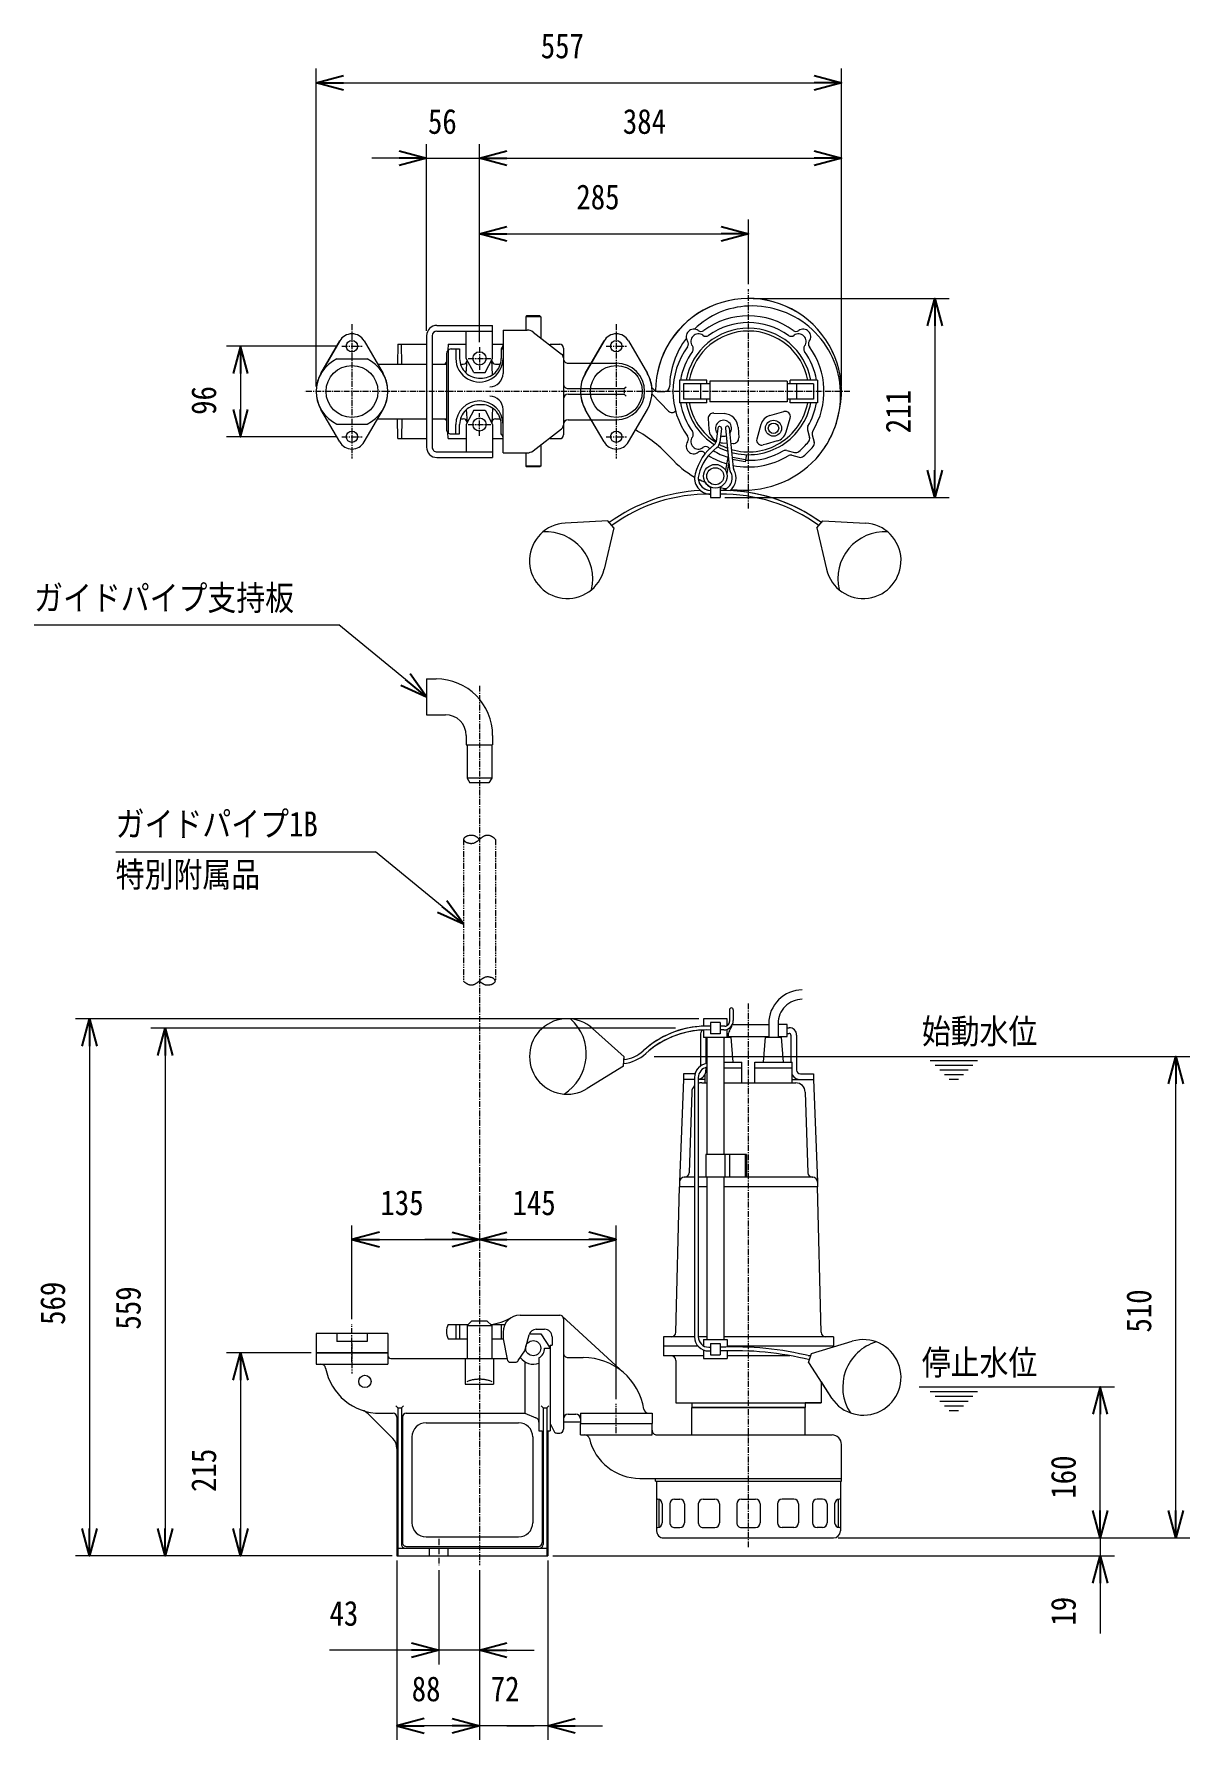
# Model space of a CAD drawing. Units: millimetres at full size, sheet at 1:5. Extents: x -1099 to 1101, y -905 to 902.
# Drawn here: x -123 to 1101, y -905 to 902 of the extents above; entities that cross this region are included whole.
import ezdxf
from ezdxf.enums import TextEntityAlignment as Align

# ---------------------------------------------------------------- set-up
doc = ezdxf.new("R2010")
doc.units = ezdxf.units.MM
doc.header["$LTSCALE"] = 5
doc.linetypes.add('USER1', pattern=[2, 1.25, -0.25, 0.25, -0.25])
doc.linetypes.add('USER2', pattern=[2.5, 1.25, -0.25, 0.25, -0.25, 0.25, -0.25])
doc.layers.add('0-0_0', color=7, linetype='Continuous')
for name, color, linetype, lineweight in [('0-1_SIZE', 3, 'Continuous', 18), ('0-2_NOTE', 3, 'Continuous', 18), ('0-3_OUTLINE', 7, 'Continuous', 18), ('0-4_DETAIL', 7, 'Continuous', 18), ('0-5_ACCES', 1, 'Continuous', 18)]:
    doc.layers.add(name, color=color, linetype=linetype, lineweight=lineweight)
doc.styles.add('ＭＳ ゴシック', font='')
doc.styles.get('ＭＳ ゴシック').set_extended_font_data('MS Gothic')

# ---------------------------------------------------------------- blocks, each defined once
blk = doc.blocks.new('_OPEN30')
at = {"layer": '0-0_0'}
blk.add_line((0, 0), (-1, 0), dxfattribs=at)
blk.add_lwpolyline([(-1, 0.2679), (0, 0), (-1, -0.2679)], dxfattribs=at)

msp = doc.modelspace()

# ---------------------------------------------------------------- linework, layer by layer
at = {"layer": '0-1_SIZE'}
for p, q in [((175.407, 528.833), (175.407, 865.752)), ((204.407, 850.752), (702.906, 850.752)), ((731.906, 528.833), (731.906, 865.752)), ((292.406, 587.833), (292.406, 785.752)), ((348.406, 575.833), (348.406, 785.752)), ((263.406, 770.752), (234.406, 770.752)), ((292.406, 770.752), (348.406, 770.752)), ((377.406, 770.752), (702.906, 770.752)), ((633.406, 637.333), (633.406, 705.752)), ((377.406, 690.752), (604.406, 690.752)), ((638.406, 622.253), (845.975, 622.253)), ((830.975, 593.253), (830.975, 440.447)), ((197.416, 571.752), (80.407, 571.752)), ((95.407, 571.752), (95.407, 475.753)), ((197.416, 475.753), (80.407, 475.753)), ((608.256, 411.447), (845.975, 411.447)), ((580.676, -140.752), (-79.594, -140.752)), ((556.231, -150.752), (0.406, -150.752)), ((-64.594, -169.752), (-64.594, -680.752)), ((15.406, -179.752), (15.406, -680.752)), ((533.375, -180.752), (1100.978, -180.752)), ((1085.978, -661.752), (1085.978, -209.752)), ((213.407, -459.172), (213.407, -359.752)), ((493.406, -543.672), (493.406, -359.752)), ((213.407, -374.752), (348.406, -374.752)), ((319.406, -374.752), (290.406, -374.752)), ((348.406, -374.752), (493.406, -374.752)), ((377.406, -374.752), (406.406, -374.752)), ((170.326, -494.752), (80.406, -494.752)), ((95.406, -523.752), (95.406, -680.752)), ((814.179, -530.752), (1020.978, -530.752)), ((1005.978, -690.752), (1005.978, -530.752)), ((728.406, -690.752), (1100.978, -690.752)), ((1005.978, -690.752), (1005.978, -709.752)), ((255.827, -709.752), (-79.594, -709.752)), ((260.907, -714.832), (260.907, -904.752)), ((420.906, -714.832), (420.906, -904.752)), ((425.986, -709.752), (1020.978, -709.752)), ((305.407, -724.832), (305.407, -824.752)), ((348.406, -724.832), (348.406, -904.752)), ((1005.978, -738.752), (1005.978, -792.173)), ((247.407, -809.752), (189.583, -809.752)), ((276.407, -809.752), (247.407, -809.752)), ((348.406, -809.752), (305.407, -809.752)), ((377.406, -809.752), (406.406, -809.752)), ((348.406, -889.752), (260.907, -889.752)), ((319.406, -889.752), (290.406, -889.752)), ((420.906, -889.752), (348.406, -889.752)), ((377.406, -889.752), (406.406, -889.752)), ((449.906, -889.752), (478.906, -889.752))]:
    msp.add_line(p, q, dxfattribs=at)
at = {"layer": '0-2_NOTE'}
for p, q in [((-123.31, 276.5), (199.379, 276.5)), ((269.977, 218.632), (199.379, 276.5)), ((-36.892, 35.948), (238.379, 35.948)), ((308.978, -21.921), (238.379, 35.948)), ((826.038, -184.943), (876.038, -184.943)), ((831.038, -189.943), (871.038, -189.943)), ((836.038, -194.943), (866.038, -194.943)), ((841.038, -199.943), (861.038, -199.943)), ((846.038, -204.943), (856.038, -204.943)), ((826.038, -535.752), (876.038, -535.752)), ((831.038, -540.752), (871.038, -540.752)), ((836.038, -545.752), (866.038, -545.752)), ((841.038, -550.752), (861.038, -550.752)), ((846.038, -555.752), (856.038, -555.752))]:
    msp.add_line(p, q, dxfattribs=at)
at = {"layer": '0-3_OUTLINE', "color": 4, "linetype": 'USER1'}
for p, q in [((633.406, 399.577), (633.406, 632.253)), ((493.406, 594.862), (493.406, 453.197)), ((740.915, 523.753), (163.407, 523.753)), ((633.406, -700.752), (633.406, -124.752))]:
    msp.add_line(p, q, dxfattribs=at)
at = {"layer": '0-3_OUTLINE'}
for p, q in [((200.417, 577.254), (180.498, 542.753)), ((226.396, 577.254), (246.315, 542.753)), ((480.416, 577.254), (460.497, 542.753)), ((506.395, 577.254), (526.314, 542.753)), ((533.937, 525.254), (531.157, 528.091)), ((200.417, 470.254), (180.498, 504.754)), ((226.396, 470.254), (246.315, 504.754)), ((480.416, 470.253), (460.497, 504.753)), ((506.395, 470.253), (513.723, 482.946)), ((506.397, 470.253), (513.725, 482.945)), ((593.256, 422.49), (593.256, 418.947)), ((603.256, 422.218), (603.256, 418.947)), ((593.256, 414.947), (593.256, 411.447)), ((593.256, 414.947), (593.256, 411.447)), ((593.256, 411.447), (603.256, 411.447)), ((603.256, 414.947), (603.256, 411.447)), ((603.256, 414.819), (603.256, 411.447)), ((484.255, 386.844), (439.322, 384.387)), ((485.916, 384.865), (484.255, 386.844)), ((490.683, 379.184), (488.494, 381.792)), ((705.83, 379.184), (708.018, 381.792)), ((710.596, 384.865), (712.257, 386.844)), ((712.257, 386.844), (757.19, 384.387)), ((490.683, 379.184), (480.46, 335.36)), ((705.83, 379.184), (716.052, 335.36)), ((585.756, -140.752), (585.756, -148.752)), ((610.756, -140.752), (585.756, -140.752)), ((598.656, -140.752), (588.406, -140.752)), ((610.756, -146.781), (610.756, -140.752)), ((501.714, -181.001), (468.204, -150.966)), ((582.406, -158.252), (582.406, -190.958)), ((589.256, -160.752), (588.406, -160.752)), ((588.406, -160.752), (588.406, -188.342)), ((589.256, -160.752), (589.256, -188.203)), ((607.256, -160.752), (607.256, -170.452)), ((607.256, -160.752), (608.355, -160.752)), ((612.345, -159.776), (654.906, -159.752)), ((612.346, -160.451), (612.345, -159.776)), ((612.346, -160.451), (615.156, -160.451)), ((617.156, -186.752), (615.156, -160.452)), ((616.335, -146.778), (654.906, -146.752)), ((649.406, -186.753), (651.406, -160.452)), ((651.406, -160.452), (654.906, -160.452)), ((654.906, -145.816), (654.906, -146.752)), ((654.906, -159.752), (654.906, -160.451)), ((664.856, -145.798), (664.86, -146.754)), ((674.406, -146.752), (664.856, -146.754)), ((664.904, -159.764), (664.906, -160.452)), ((664.906, -160.452), (668.406, -160.452)), ((670.406, -186.752), (668.406, -160.452)), ((674.406, -150.252), (674.406, -146.752)), ((674.406, -150.252), (676.406, -150.252)), ((674.406, -156.252), (676.406, -156.252)), ((674.406, -159.752), (674.406, -156.752)), ((678.406, -158.252), (678.406, -186.752)), ((684.406, -158.253), (684.406, -195.252)), ((500.842, -190.963), (462.626, -214.722)), ((500.842, -190.963), (501.086, -188.174)), ((501.441, -184.112), (501.713, -181.001)), ((588.406, -192.428), (588.406, -195.236)), ((588.406, -192.445), (588.406, -195.252)), ((589.256, -192.236), (589.256, -208.752)), ((617.156, -186.752), (626.53, -186.752)), ((626.53, -208.752), (626.53, -186.752)), ((670.406, -186.752), (678.406, -186.752)), ((564.406, -205.252), (560.406, -313.737)), ((564.406, -199.252), (564.406, -205.252)), ((576.75, -199.252), (564.406, -199.252)), ((587.031, -200.295), (587.031, -208.752)), ((587.031, -200.312), (587.031, -208.752)), ((587.031, -208.752), (589.256, -208.752)), ((626.78, -208.752), (640.031, -208.752)), ((679.78, -205.252), (679.78, -200.312)), ((679.78, -205.252), (679.78, -200.312)), ((679.78, -205.252), (688.406, -205.252)), ((679.78, -205.252), (688.406, -205.252)), ((688.406, -199.252), (702.406, -199.252)), ((702.406, -199.252), (702.406, -205.252)), ((702.406, -205.252), (706.396, -313.431)), ((556.529, -472.848), (560.406, -318.752)), ((560.406, -313.752), (560.406, -318.752)), ((706.406, -313.752), (706.406, -318.752)), ((710.282, -472.848), (706.406, -318.752)), ((551.53, -477.752), (543.406, -477.752)), ((543.406, -477.752), (543.406, -497.752)), ((723.406, -477.752), (715.281, -477.752)), ((723.406, -477.752), (723.406, -488.536)), ((723.406, -488.536), (743.398, -482.474)), ((551.406, -497.752), (543.406, -497.752)), ((556.406, -502.752), (556.406, -547.752)), ((710.406, -525.601), (721.509, -542.614)), ((710.406, -525.601), (710.406, -547.752)), ((556.406, -547.752), (573.406, -547.752)), ((573.406, -547.752), (573.406, -552.752)), ((573.406, -581.752), (573.406, -552.752)), ((693.405, -581.752), (693.405, -552.752)), ((693.406, -547.752), (693.406, -552.752)), ((710.406, -547.752), (693.406, -547.752)), ((531.406, -576.752), (531.406, -569.752)), ((455.406, -581.752), (460.062, -581.752)), ((536.406, -581.752), (573.406, -581.752)), ((693.405, -581.752), (721.906, -581.752)), ((731.906, -630.752), (731.906, -591.752)), ((518.406, -627.752), (534.906, -627.752)), ((534.906, -630.752), (534.906, -627.752)), ((534.906, -630.752), (536.106, -630.752)), ((536.106, -630.752), (536.106, -683.452)), ((730.706, -630.752), (730.706, -683.452)), ((730.706, -630.752), (731.906, -630.752)), ((543.406, -690.752), (723.406, -690.752))]:
    msp.add_line(p, q, dxfattribs=at)
for points in [[(612.131, -146.78), (610.756, -146.781), (610.756, -140.752)], [(664.903, -159.764), (674.406, -159.752), (674.406, -156.252)], [(674.406, -159.752), (674.406, -156.252), (676.406, -156.252)], [(640.031, -208.752), (640.031, -186.752), (649.406, -186.752)], [(455.406, -581.752), (455.406, -569.752), (531.406, -569.752)]]:
    msp.add_lwpolyline(points, dxfattribs=at)
for centre in [(213.407, 523.753), (493.406, 523.753)]:
    msp.add_circle(centre, 27.5, dxfattribs=at)
for centre, radius, start, end in [((633.406, 523.753), 98.5, 345.42537, 179.57589), ((213.407, 569.753), 15, 30, 149.99997), ((493.406, 569.753), 15, 30, 149.99997), ((213.407, 523.753), 38, 149.68566, 210.38523), ((213.407, 523.753), 38, 329.61477, 30.31434), ((493.406, 523.753), 38, 149.68566, 210.38523), ((493.406, 523.753), 38, 6.55512, 30.31434), ((537.508, 528.753), 5, 224.41758, 238.66914), ((630.065, 520.106), 100.91, 317.95351, 347.90786), ((213.407, 477.754), 15, 210.00003, 330.00001), ((493.406, 477.754), 15, 210.00003, 330), ((443.754, 355.945), 145, 42.21948, 61.14801), ((628.463, 523.543), 104.413, 222.21951, 240.02435), ((628.463, 523.543), 104.413, 262.76419, 317.10005), ((591.064, 239.777), 179.183, 92.72968, 125.93181), ((593.256, 431.947), 17, 176.123, 230.88461), ((593.256, 431.947), 13, 184.60751, 270), ((628.463, 523.543), 104.413, 242.52943, 246.93851), ((598.256, 433.947), 12.5, 211.18702, 246.42182), ((628.463, 523.543), 104.413, 256.02981, 259.77373), ((603.256, 431.947), 13, 270, 300.86918), ((603.256, 431.947), 17, 309.11539, 315.1677), ((605.448, 239.777), 179.183, 54.06819, 87.27032), ((591.064, 239.777), 175.183, 89.28318, 125.83876), ((605.448, 239.777), 175.183, 54.16124, 90.71682), ((441.506, 344.447), 40, 93.1301, 346.86988), ((755.006, 344.447), 40, 193.13012, 86.8699), ((690.407, -145.752), 35.5, 89.99998, 180.10353), ((690.407, -145.752), 25.55, 89.99998, 180.10353), ((441.506, -180.752), 40, 48.13014, 301.86986), ((608.254, -143.622), 5, 320.83172, 0.31663), ((1909.976, -139.019), 1296.73, 179.65917, 180.2022), ((615.263, -131.305), 1.994, 0, 180), ((607.237, -142.627), 10, 335.47933, 0.20789), ((2055.047, -139.427), 1437.813, 179.67633, 180.12607), ((589.003, -248.031), 99.369, 91.87239, 132.45572), ((589.003, -248.031), 95.369, 92.65477, 132.45572), ((590.406, -158.252), 8, 136.67828, 179.99996), ((676.406, -158.253), 8, 0.00004, 90.00002), ((676.406, -158.252), 2, 0.00004, 90.00002), ((676.406, -158.252), 2, 0.00004, 90.00002), ((497.067, -147.544), 40.828, 275.64948, 312.45572), ((497.067, -147.544), 40.828, 275.64948, 312.45572), ((497.067, -147.544), 40.828, 275.64948, 312.45572), ((497.067, -147.544), 36.828, 276.82199, 312.45572), ((497.067, -147.544), 36.828, 276.82199, 312.45572), ((497.067, -147.544), 36.828, 276.82199, 312.45572), ((591.256, -203.069), 15, 126.15944, 165.25953), ((578.406, -195.236), 10, 329.6061, 0), ((591.256, -203.069), 15, 97.66322, 100.95455), ((591.256, -203.052), 11, 100.47701, 105.01858), ((688.406, -195.252), 4, 180, 269.99998), ((688.406, -195.252), 10, 210.39458, 270), ((551.53, -472.752), 5, 270.00002, 358.5589), ((715.281, -472.752), 5, 181.4411, 270.00002), ((755.006, -520.752), 40, 213.13011, 106.86989), ((551.406, -502.752), 5, 0, 89.99998), ((536.406, -576.752), 5, 179.99996, 270), ((460.062, -586.752), 5, 13.4934, 89.99998), ((518.406, -572.752), 55, 193.49343, 270.00002), ((721.906, -591.752), 10, 0, 89.99998), ((543.406, -683.452), 7.3, 179.99996, 270), ((723.406, -683.452), 7.3, 270.00002, 0)]:
    msp.add_arc(centre, radius, start, end, dxfattribs=at)
at = {"layer": '0-4_DETAIL', "color": 4, "linetype": 'USER1'}
for p, q in [((633.406, 399.577), (633.406, 632.253)), ((213.407, 594.862), (213.407, 453.198)), ((493.406, 594.862), (493.406, 453.197)), ((202.496, 571.752), (224.317, 571.752)), ((482.495, 571.752), (504.316, 571.752)), ((740.915, 523.753), (163.407, 523.753)), ((202.496, 475.753), (224.317, 475.753)), ((482.495, 475.753), (504.316, 475.753)), ((633.406, -700.752), (633.406, -124.752)), ((213.406, -504.752), (213.406, -464.252))]:
    msp.add_line(p, q, dxfattribs=at)
at = {"layer": '0-4_DETAIL'}
for p, q in [((180.497, 542.753), (200.416, 577.253)), ((226.396, 577.254), (246.315, 542.753)), ((460.496, 542.753), (480.415, 577.253)), ((480.415, 577.253), (466.847, 553.753)), ((506.397, 577.253), (526.315, 542.753)), ((197.476, 558.253), (229.336, 558.253)), ((533.937, 525.254), (531.158, 528.09)), ((592.406, 531.753), (564.406, 531.753)), ((564.406, 531.753), (564.406, 515.753)), ((582.406, 531.753), (582.406, 515.753)), ((589.406, 531.753), (589.406, 535.753)), ((674.406, 534.753), (592.406, 534.753)), ((592.406, 534.753), (592.406, 512.753)), ((674.406, 534.753), (674.406, 512.753)), ((702.406, 531.753), (674.406, 531.753)), ((706.406, 535.753), (677.406, 535.753)), ((677.406, 531.753), (677.406, 535.753)), ((684.406, 531.753), (684.406, 515.753)), ((702.406, 531.753), (702.406, 515.753)), ((706.406, 535.753), (706.406, 511.753)), ((548.833, 502.909), (531.292, 520.81)), ((537.508, 523.753), (544.833, 523.753)), ((589.406, 511.753), (560.406, 511.753)), ((592.406, 515.753), (564.406, 515.753)), ((589.406, 511.753), (589.406, 515.753)), ((674.406, 512.753), (592.406, 512.753)), ((702.406, 515.753), (674.406, 515.753)), ((200.416, 470.253), (180.497, 504.753)), ((197.476, 489.254), (229.336, 489.254)), ((226.396, 470.254), (246.315, 504.754)), ((480.415, 470.253), (460.496, 504.753)), ((480.414, 470.253), (466.846, 493.754)), ((506.397, 470.253), (526.315, 504.753)), ((590.808, 495.054), (591.43, 483.891)), ((596.605, 500.851), (607.768, 500.229)), ((646.444, 488.598), (642.097, 473.222)), ((656.061, 498.214), (670.77, 502.416)), ((673.367, 480.908), (677.569, 495.617)), ((600.926, 484.846), (599.063, 470.48)), ((600.926, 484.846), (599.063, 470.48)), ((604.892, 484.332), (603.06, 470.195)), ((604.892, 484.332), (603.06, 470.195)), ((608.912, 484.715), (613.382, 440.683)), ((608.912, 484.715), (613.315, 441.342)), ((612.892, 485.119), (617.201, 442.67)), ((612.892, 485.119), (617.201, 442.67)), ((622.372, 485.775), (623.03, 474.494)), ((695.916, 483.098), (698.08, 475.021)), ((700.958, 477.896), (703.057, 470.064)), ((606.043, 469.277), (610.503, 469.04)), ((611.822, 456.052), (609.039, 440.27)), ((611.987, 454.419), (611.547, 454.497)), ((614.546, 468.825), (617.248, 468.682)), ((630.259, 451.197), (616.326, 453.654)), ((631.245, 456.788), (629.911, 449.228)), ((674.06, 461.243), (682.137, 459.079)), ((679.262, 456.201), (687.095, 454.103)), ((612.564, 448.742), (610.444, 436.722)), ((629.911, 449.228), (616.291, 451.629)), ((593.256, 422.49), (593.256, 411.447)), ((603.256, 422.49), (603.256, 411.447)), ((593.256, 411.447), (603.256, 411.447)), ((484.255, 386.844), (439.322, 384.387)), ((490.683, 379.184), (484.255, 386.844)), ((705.83, 379.184), (712.257, 386.844)), ((712.257, 386.844), (757.19, 384.387)), ((490.683, 379.184), (480.46, 335.36)), ((705.83, 379.184), (716.052, 335.36)), ((585.756, -140.752), (585.756, -148.752)), ((610.756, -140.752), (585.756, -140.752)), ((610.756, -147.952), (610.756, -140.752)), ((501.714, -181.001), (468.204, -150.966)), ((582.406, -158.252), (582.406, -191.002)), ((585.756, -152.752), (585.756, -160.752)), ((610.756, -160.752), (585.756, -160.752)), ((588.406, -160.752), (588.406, -188.193)), ((589.256, -160.752), (589.256, -284.752)), ((593.256, -144.752), (593.256, -156.752)), ((603.256, -144.752), (593.256, -144.752)), ((603.256, -156.752), (593.256, -156.752)), ((603.256, -144.752), (603.256, -156.752)), ((607.256, -160.752), (607.256, -284.752)), ((612.131, -146.78), (610.756, -146.781)), ((610.756, -160.752), (610.756, -152.014)), ((610.756, -160.451), (615.156, -160.451)), ((612.346, -160.451), (612.342, -156.213)), ((612.345, -159.776), (654.906, -159.752)), ((617.156, -186.752), (615.156, -160.452)), ((616.335, -146.778), (654.906, -146.752)), ((649.406, -186.753), (651.406, -160.452)), ((651.406, -160.452), (668.406, -160.452)), ((651.656, -160.452), (668.156, -160.452)), ((654.906, -145.816), (654.906, -160.451)), ((664.856, -145.798), (664.906, -160.452)), ((674.406, -146.752), (664.856, -146.754)), ((664.903, -159.764), (674.406, -159.752)), ((670.406, -186.752), (668.406, -160.452)), ((674.406, -159.752), (674.406, -146.752)), ((674.406, -150.252), (676.406, -150.252)), ((674.406, -156.252), (676.406, -156.252)), ((678.406, -158.252), (678.406, -186.752)), ((684.406, -158.252), (684.406, -195.252)), ((500.842, -190.963), (462.626, -214.722)), ((500.842, -190.963), (501.713, -181.001)), ((607.256, -186.752), (626.53, -186.752)), ((607.256, -192.752), (626.53, -192.752)), ((626.53, -208.752), (626.53, -186.752)), ((640.031, -186.752), (679.78, -186.752)), ((640.031, -208.752), (640.031, -186.752)), ((640.031, -192.752), (679.78, -192.752)), ((679.78, -208.752), (679.78, -186.752)), ((564.406, -205.252), (560.406, -313.737)), ((564.406, -199.252), (564.406, -205.252)), ((576.75, -199.252), (564.406, -199.252)), ((576.256, -205.252), (564.406, -205.252)), ((576.256, -203.069), (576.256, -477.752)), ((580.256, -203.069), (580.256, -477.752)), ((587.031, -205.252), (580.256, -205.252)), ((583.859, -208.768), (589.256, -208.768)), ((607.256, -208.752), (683.515, -208.752)), ((679.78, -205.252), (702.406, -205.252)), ((688.406, -199.252), (702.406, -199.252)), ((702.406, -199.252), (702.406, -205.252)), ((702.406, -205.252), (706.396, -313.431)), ((573.301, -218.444), (570.555, -303.907)), ((693.51, -218.444), (696.256, -303.907)), ((631.42, -284.752), (588.056, -284.752)), ((588.056, -284.752), (588.056, -308.752)), ((608.456, -284.752), (608.456, -308.752)), ((613.17, -284.752), (613.17, -308.752)), ((629.911, -284.752), (629.911, -308.752)), ((631.42, -284.752), (631.42, -308.752)), ((556.529, -472.848), (560.406, -318.752)), ((560.406, -313.752), (560.406, -318.752)), ((576.256, -318.752), (560.406, -318.752)), ((565.558, -308.752), (565.406, -308.752)), ((576.256, -308.752), (565.558, -308.752)), ((701.254, -308.752), (580.256, -308.752)), ((589.256, -318.752), (580.256, -318.752)), ((631.42, -308.752), (588.056, -308.752)), ((589.256, -308.752), (589.256, -480.752)), ((607.256, -308.752), (607.256, -480.752)), ((706.406, -318.752), (607.256, -318.752)), ((701.254, -308.752), (701.406, -308.752)), ((706.406, -313.752), (706.406, -318.752)), ((710.282, -472.848), (706.406, -318.752)), ((251.406, -474.252), (175.406, -474.252)), ((175.406, -474.252), (175.406, -494.752)), ((197.477, -474.252), (197.477, -482.752)), ((229.336, -482.752), (197.477, -482.752)), ((229.336, -474.252), (229.336, -482.752)), ((251.406, -474.252), (251.406, -494.752)), ((543.406, -477.752), (543.406, -497.752)), ((576.256, -477.752), (543.406, -477.752)), ((580.076, -487.752), (543.406, -487.752)), ((589.256, -477.752), (580.256, -477.752)), ((585.756, -480.752), (585.756, -487.279)), ((585.756, -480.752), (610.756, -480.752)), ((593.256, -484.752), (593.256, -496.752)), ((593.256, -484.752), (603.256, -484.752)), ((603.256, -484.752), (603.256, -496.752)), ((723.406, -477.752), (607.256, -477.752)), ((610.756, -480.752), (610.756, -488.513)), ((723.406, -487.752), (610.756, -487.752)), ((700.335, -495.533), (743.398, -482.474)), ((723.406, -477.752), (723.406, -488.536)), ((251.406, -494.752), (175.406, -494.752)), ((585.756, -497.752), (543.406, -497.752)), ((556.406, -502.752), (556.406, -547.752)), ((585.756, -491.708), (585.756, -500.752)), ((585.756, -500.752), (610.756, -500.752)), ((591.256, -488.752), (593.256, -488.752)), ((591.256, -492.752), (593.256, -492.752)), ((593.256, -496.752), (603.256, -496.752)), ((610.756, -492.514), (610.756, -500.752)), ((677.241, -497.752), (610.756, -497.752)), ((699.527, -497.752), (696.73, -497.752)), ((696.914, -504.93), (700.335, -495.533)), ((696.915, -504.93), (721.509, -542.614)), ((710.406, -525.601), (710.406, -547.752)), ((556.406, -547.752), (710.406, -547.752)), ((573.406, -547.752), (573.406, -552.752)), ((573.406, -581.752), (573.406, -552.752)), ((693.406, -552.752), (573.406, -552.752)), ((573.406, -552.752), (693.406, -552.752)), ((573.406, -552.752), (580.906, -552.752)), ((573.406, -552.752), (580.906, -552.752)), ((573.406, -552.752), (693.406, -552.752)), ((693.406, -547.752), (693.406, -552.752)), ((455.406, -569.752), (531.406, -569.752)), ((455.406, -581.752), (455.406, -569.752)), ((531.406, -581.752), (531.406, -569.752)), ((455.406, -581.752), (531.406, -581.752)), ((536.406, -581.752), (721.906, -581.752)), ((731.906, -630.752), (731.906, -591.752)), ((518.406, -627.752), (731.906, -627.752)), ((534.906, -630.752), (534.906, -627.752)), ((534.906, -630.752), (731.906, -630.752)), ((536.106, -630.752), (730.706, -630.752)), ((536.106, -630.752), (536.106, -683.452)), ((730.706, -630.752), (730.706, -683.452)), ((536.106, -649.752), (537.113, -649.752)), ((538.406, -649.922), (538.406, -679.582)), ((555.17, -649.752), (560.758, -649.752)), ((585.277, -649.752), (597.801, -649.752)), ((625.906, -649.752), (640.906, -649.752)), ((681.535, -649.752), (669.011, -649.752)), ((711.641, -649.752), (706.054, -649.752)), ((728.406, -649.922), (728.406, -679.582)), ((730.706, -649.752), (729.699, -649.752)), ((542.113, -654.752), (542.113, -674.752)), ((550.17, -654.752), (550.17, -674.752)), ((565.758, -654.752), (565.758, -674.752)), ((580.277, -654.752), (580.277, -674.752)), ((602.801, -654.752), (602.801, -674.752)), ((620.906, -654.752), (620.906, -674.752)), ((645.906, -654.752), (645.906, -674.752)), ((664.011, -654.752), (664.011, -674.752)), ((686.535, -654.752), (686.535, -674.752)), ((701.054, -654.752), (701.054, -674.752)), ((716.641, -654.752), (716.641, -674.752)), ((724.699, -654.752), (724.699, -674.752)), ((536.106, -679.752), (537.113, -679.752)), ((555.17, -679.752), (560.758, -679.752)), ((585.277, -679.752), (597.801, -679.752)), ((625.906, -679.752), (640.906, -679.752)), ((681.535, -679.752), (669.011, -679.752)), ((711.641, -679.752), (706.054, -679.752)), ((730.706, -679.752), (729.699, -679.752)), ((543.406, -690.752), (723.406, -690.752))]:
    msp.add_line(p, q, dxfattribs=at)
for points in [[(589.406, 535.753), (560.406, 535.753), (560.406, 511.753)], [(706.406, 511.753), (677.406, 511.753), (677.406, 515.753)], [(663.843, 471.318), (652.181, 467.987), (649.042, 467.091)], [(693.405, -581.752), (693.405, -552.752), (573.406, -552.752)]]:
    msp.add_lwpolyline(points, dxfattribs=at)
for centre, radius in [((213.407, 571.754), 6), ((493.406, 571.754), 6), ((213.407, 523.753), 27.5), ((493.406, 523.753), 27.5), ((659.906, 484.753), 8.5), ((659.906, 484.753), 5.5), ((213.407, 475.754), 6), ((493.406, 475.753), 6), ((598.256, 433.947), 12.5), ((598.256, 433.947), 9)]:
    msp.add_circle(centre, radius, dxfattribs=at)
for centre, radius, start, end in [((633.406, 523.753), 98.5, 345.42746, 179.70299), ((636.719, 527.425), 86.895, 92.31831, 134.21491), ((633.406, 523.753), 80, 53.68181, 126.31074), ((633.406, 523.753), 73, 54.48642, 125.51361), ((637.065, 520.426), 93.903, 2.14528, 92.3588), ((213.407, 569.753), 15, 30, 149.99997), ((493.406, 569.753), 15, 30, 149.99997), ((636.719, 527.425), 86.895, 142.70003, 179.17187), ((575.423, 581.736), 8, 53.95869, 216.04131), ((633.406, 523.753), 67, 10.3176, 169.6824), ((633.406, 523.753), 64, 10.80689, 169.19311), ((580.373, 576.786), 8, 53.55265, 216.44736), ((583.072, 592.248), 5, 233.95869, 306.31074), ((588.096, 587.243), 5, 233.55264, 305.51358), ((678.716, 587.243), 5, 234.48639, 306.44735), ((683.74, 592.248), 5, 233.68926, 306.04131), ((686.439, 576.786), 8, 323.5526, 126.44737), ((691.388, 581.736), 8, 323.9587, 126.04127), ((633.406, 523.753), 80, 143.68925, 216.31075), ((633.406, 523.753), 73, 144.48639, 170.5386), ((564.911, 574.087), 5, 323.68926, 36.04129), ((569.915, 569.063), 5, 324.48637, 36.44733), ((696.896, 569.063), 5, 143.55264, 215.51361), ((633.406, 523.753), 73, 9.4614, 35.51361), ((701.9, 574.087), 5, 143.95869, 216.31075), ((633.406, 523.753), 80, 328.32799, 36.3108), ((213.407, 523.753), 38, 114.78395, 245.21603), ((213.407, 523.753), 38, 294.78399, 65.21601), ((493.406, 523.753), 38, 150.00014, 209.99945), ((493.406, 523.753), 38, 330, 30), ((537.508, 528.753), 5, 224.41758, 270.00002), ((544.833, 528.753), 5, 270.00002, 359.1719), ((633.406, 523.753), 73, 189.4614, 215.51361), ((633.406, 523.753), 67, 190.3176, 237.39363), ((633.406, 523.753), 64, 190.3176, 237.41074), ((633.406, 523.753), 64, 253.47141, 349.19311), ((633.406, 523.753), 67, 254.52097, 349.6824), ((633.406, 523.753), 73, 329.69288, 350.5386), ((630.065, 520.106), 100.91, 317.95351, 2.17977), ((552.403, 506.409), 5, 224.41758, 318.11447), ((596.299, 495.36), 5.5, 86.80995, 183.18927), ((606.906, 484.753), 8.5, 320.62699, 218.25843), ((606.906, 484.753), 15.5, 3.77939, 87.40035), ((659.906, 484.753), 14, 105.94066, 164.05929), ((672.28, 497.128), 5.5, 344.05929, 105.94066), ((213.407, 477.754), 15, 210.00003, 330.00001), ((493.406, 477.754), 15, 210.00003, 330), ((443.754, 355.945), 145, 42.21948, 61.14762), ((575.423, 465.771), 8, 143.95869, 306.04131), ((564.911, 473.419), 5, 323.9587, 36.31072), ((580.373, 470.72), 8, 143.55264, 306.44735), ((569.915, 478.444), 5, 323.5526, 35.51361), ((606.906, 484.753), 15.5, 183.18935, 240.07021), ((594.105, 471.123), 5, 313.52189, 352.61341), ((594.105, 471.123), 5, 313.52189, 352.61341), ((593.143, 471.481), 10, 313.42915, 352.61341), ((593.143, 471.481), 10, 313.42915, 352.61341), ((602.909, 484.589), 2, 352.61341, 172.61341), ((602.909, 484.589), 2, 352.61341, 172.61341), ((606.906, 484.753), 8.5, 249.40385, 289.35394), ((610.902, 484.917), 2, 5.79577, 185.79577), ((610.902, 484.917), 2, 5.79577, 185.79577), ((617.539, 474.174), 5.5, 266.95733, 3.33665), ((647.532, 472.379), 5.5, 171.18134, 285.94066), ((659.906, 484.753), 14, 285.54787, 344.05929), ((633.406, 523.753), 83, 309.8932, 320.10674), ((700.746, 484.392), 5, 149.69293, 195), ((693.25, 473.728), 5, 320.10674, 14.99999), ((705.787, 479.191), 5, 148.38068, 195), ((698.227, 468.77), 5, 319.69414, 14.99999), ((628.463, 523.543), 104.413, 222.21951, 240.02435), ((630.721, 422.982), 55.516, 126.694, 165.9714), ((583.072, 455.259), 5, 53.68926, 126.04131), ((629.612, 423.546), 50.301, 126.04121, 166.19919), ((588.096, 460.264), 5, 54.48642, 126.44736), ((633.406, 523.753), 80, 233.65267, 235.16836), ((633.406, 523.753), 73, 234.48639, 235.9456), ((633.406, 523.753), 80, 238.05189, 253.18001), ((633.406, 523.753), 73, 239.23556, 252.52247), ((633.406, 523.753), 67, 240.97506, 250.80054), ((633.406, 523.753), 64, 241.04499, 249.54188), ((606.906, 484.753), 15.5, 255.37754, 266.81031), ((628.463, 523.543), 104.413, 262.76419, 317.10005), ((633.406, 523.753), 80, 258.105, 301.68484), ((633.406, 523.753), 73, 267.47753, 300.30706), ((672.767, 456.414), 5, 75.00005, 120.3071), ((677.969, 451.372), 5, 75.00005, 121.61937), ((683.432, 463.909), 5, 254.99996, 309.8932), ((688.389, 458.932), 5, 254.99996, 310.30586), ((633.406, 523.753), 90, 310.30586, 319.69414), ((593.256, 431.947), 17, 164.67582, 270), ((593.256, 431.947), 13, 163.93258, 270), ((603.256, 431.947), 13, 270, 33.36612), ((618.289, 441.847), 5, 185.79577, 213.36612), ((603.256, 431.947), 17, 309.11539, 30.68952), ((622.175, 443.175), 5, 185.79577, 210.68952), ((591.064, 239.777), 179.183, 92.72968, 125.93181), ((628.463, 523.543), 104.413, 242.52943, 246.93851), ((628.463, 523.543), 104.413, 256.02981, 259.77373), ((605.448, 239.777), 179.183, 54.06819, 90.70082), ((591.064, 239.777), 175.183, 89.28318, 125.83876), ((605.448, 239.777), 175.183, 54.16124, 90.71682), ((441.506, 344.447), 40, 93.1301, 346.86988), ((755.006, 344.447), 40, 193.13012, 86.8699), ((418.525, 325.163), 50, 346.87001, 93.13021), ((777.988, 325.163), 50, 86.86979, 193.12999), ((690.407, -145.752), 35.5, 89.99998, 180.10353), ((690.407, -145.752), 25.55, 89.99998, 180.10353), ((441.506, -180.752), 40, 48.13014, 301.86986), ((411.62, -178.138), 50, 301.86994, 48.13014), ((607.237, -142.627), 10, 270.32141, 0.20789), ((608.254, -143.622), 5, 270.22353, 0.31663), ((1909.976, -139.019), 1296.73, 179.65917, 180.2022), ((615.263, -131.305), 1.994, 0, 180), ((2055.047, -139.427), 1437.813, 179.67633, 180.12607), ((589.003, -248.031), 99.369, 87.54685, 132.45572), ((589.003, -248.031), 95.369, 87.44389, 132.45572), ((590.406, -158.252), 8, 136.67828, 179.99996), ((610.337, -677.429), 528.81, 90.22353, 90.76723), ((610.14, -660.124), 507.505, 90.32141, 90.7772), ((617.342, -156.208), 5, 146.62232, 180.05167), ((591.367, -139.095), 26.105, 326.62232, 342.60079), ((676.406, -158.252), 8, 0.00004, 90.00002), ((676.406, -158.252), 2, 0.00004, 90.00002), ((497.067, -147.544), 40.828, 275.64948, 312.45572), ((497.067, -147.544), 36.828, 276.82199, 312.45572), ((591.256, -203.069), 15, 97.66322, 179.99996), ((591.256, -203.069), 11, 100.47701, 179.99996), ((578.406, -195.252), 10, 280.66343, 0), ((688.406, -195.252), 4, 180, 269.99998), ((583.297, -218.752), 10, 134.75223, 178.23204), ((583.297, -218.752), 10, 86.77364, 107.70091), ((688.406, -195.252), 10, 210.39458, 269.99998), ((683.515, -218.752), 10, 1.76796, 90.00002), ((565.558, -303.752), 5, 270, 358.23194), ((701.254, -303.752), 5, 181.76806, 270), ((565.406, -313.752), 5, 90, 180), ((701.406, -313.752), 5, 0, 90), ((551.53, -472.752), 5, 270.00002, 358.5589), ((591.256, -477.752), 15, 180.00004, 270.00002), ((591.256, -477.752), 11, 180.00004, 270.00002), ((715.281, -472.752), 5, 181.4411, 270.00002), ((755.006, -520.752), 40, 213.13011, 106.86989), ((783.197, -531.013), 50, 106.86989, 213.1301), ((551.406, -502.752), 5, 0, 89.99998), ((617.814, -827.461), 339.022, 76.09267, 92.46117), ((617.814, -827.461), 335.022, 76.09267, 92.49057), ((536.406, -576.752), 5, 179.99996, 270), ((460.062, -586.752), 5, 13.4934, 89.99998), ((518.406, -572.752), 55, 193.49343, 270.00002), ((721.906, -591.752), 10, 0, 89.99998), ((537.113, -654.752), 5, 0, 89.99998), ((555.17, -654.752), 5, 89.99998, 179.99996), ((560.758, -654.752), 5, 0, 89.99998), ((585.277, -654.752), 5, 89.99998, 179.99996), ((597.801, -654.752), 5, 0, 89.99998), ((625.906, -654.752), 5, 89.99998, 179.99996), ((640.906, -654.752), 5, 0, 89.99998), ((669.011, -654.752), 5, 89.99998, 179.99996), ((681.535, -654.752), 5, 0, 89.99998), ((706.054, -654.752), 5, 89.99998, 179.99996), ((711.641, -654.752), 5, 0, 89.99998), ((729.699, -654.752), 5, 89.99998, 179.99996), ((543.406, -683.452), 7.3, 179.99996, 270), ((537.113, -674.752), 5, 270.00002, 0), ((555.17, -674.752), 5, 179.99996, 270), ((560.758, -674.752), 5, 270.00002, 0), ((585.277, -674.752), 5, 179.99996, 270), ((597.801, -674.752), 5, 270.00002, 0), ((625.906, -674.752), 5, 179.99996, 270), ((640.906, -674.752), 5, 270.00002, 0), ((669.011, -674.752), 5, 180.00004, 270.00002), ((681.535, -674.752), 5, 270.00002, 0), ((706.054, -674.752), 5, 180.00004, 270.00002), ((711.641, -674.752), 5, 270.00002, 0), ((723.406, -683.452), 7.3, 270.00002, 0), ((729.699, -674.752), 5, 180.00004, 270.00002)]:
    msp.add_arc(centre, radius, start, end, dxfattribs=at)
at = {"layer": '0-5_ACCES'}
for p, q in [((398.406, 603.753), (397.406, 602.753)), ((412.406, 603.753), (398.406, 603.753)), ((413.406, 602.753), (412.406, 603.753)), ((413.406, 602.753), (413.406, 580.32)), ((292.406, 582.753), (292.406, 464.753)), ((298.407, 582.753), (298.407, 464.753)), ((303.407, 593.753), (362.406, 593.753)), ((303.407, 587.753), (362.406, 587.753)), ((334.406, 558.752), (334.406, 587.753)), ((362.406, 558.753), (362.406, 593.753)), ((373.406, 588.753), (399.089, 588.753)), ((373.406, 588.753), (373.406, 542.753)), ((405.208, 586.663), (435.466, 563.254)), ((180.498, 542.753), (200.416, 577.253)), ((226.397, 577.252), (246.315, 542.753)), ((261.906, 573.753), (261.486, 552.753)), ((261.906, 573.753), (292.406, 573.753)), ((266.326, 552.752), (265.906, 573.753)), ((313.407, 563.753), (313.407, 483.753)), ((315.406, 573.753), (314.991, 567.405)), ((315.406, 573.753), (334.406, 573.753)), ((315.416, 567.76), (315.416, 479.746)), ((318.407, 568.753), (327.406, 568.753)), ((323.407, 568.753), (323.407, 558.753)), ((327.406, 568.753), (327.406, 558.753)), ((362.406, 573.753), (373.406, 573.753)), ((371.406, 568.753), (373.406, 568.753)), ((371.406, 568.753), (371.406, 558.753)), ((423.406, 573.753), (433.406, 573.753)), ((423.406, 573.753), (423.406, 572.583)), ((437.406, 569.752), (437.406, 477.753)), ((480.416, 577.253), (466.848, 553.753)), ((506.396, 577.253), (526.315, 542.752)), ((240.542, 552.753), (292.406, 552.753)), ((298.407, 552.753), (313.407, 552.753)), ((328.282, 552.753), (331.266, 552.753)), ((342.406, 543.753), (334.406, 558.752)), ((334.495, 543.021), (335.291, 557.093)), ((342.406, 543.753), (354.406, 543.753)), ((354.406, 543.753), (362.406, 558.753)), ((362.401, 541.515), (361.52, 557.092)), ((365.546, 552.753), (370.53, 552.753)), ((442.406, 553.753), (493.406, 553.753)), ((442.406, 526.753), (501.743, 526.753)), ((501.743, 526.753), (503.743, 528.753)), ((501.743, 525.353), (501.743, 521.946)), ((362.401, 505.99), (361.521, 490.413)), ((442.406, 520.753), (501.743, 520.753)), ((501.743, 520.753), (503.743, 518.753)), ((200.416, 470.253), (180.497, 504.753)), ((226.397, 470.253), (246.315, 504.753)), ((240.542, 494.753), (292.406, 494.753)), ((261.906, 473.753), (261.486, 494.753)), ((266.326, 494.753), (265.906, 473.753)), ((298.407, 494.753), (313.407, 494.753)), ((323.407, 478.753), (323.407, 488.753)), ((327.406, 478.753), (327.406, 488.753)), ((328.282, 494.753), (331.266, 494.753)), ((342.407, 503.753), (334.406, 488.753)), ((334.406, 488.753), (334.406, 459.753)), ((334.495, 504.485), (335.291, 490.413)), ((342.407, 503.753), (354.406, 503.753)), ((354.406, 503.753), (362.406, 488.753)), ((362.406, 488.753), (362.406, 453.753)), ((365.546, 494.753), (370.53, 494.753)), ((371.406, 478.753), (371.406, 488.753)), ((373.406, 458.753), (373.406, 504.753)), ((442.406, 493.753), (493.406, 493.753)), ((480.415, 470.253), (466.848, 493.753)), ((506.396, 470.253), (526.315, 504.753)), ((261.906, 473.753), (292.406, 473.753)), ((315.406, 473.753), (314.991, 480.101)), ((315.406, 473.753), (334.406, 473.753)), ((318.407, 478.753), (327.406, 478.753)), ((362.406, 473.753), (373.406, 473.753)), ((405.208, 460.843), (435.465, 484.251)), ((423.406, 473.753), (423.406, 474.922)), ((423.406, 473.753), (433.406, 473.753)), ((303.407, 459.753), (362.406, 459.753)), ((303.407, 453.753), (362.406, 453.753)), ((373.406, 458.753), (399.089, 458.753)), ((397.406, 458.753), (397.406, 444.753)), ((413.406, 467.186), (413.406, 444.753)), ((413.406, 444.753), (397.406, 444.753)), ((398.406, 443.753), (397.406, 444.752)), ((412.406, 443.753), (398.406, 443.753)), ((413.406, 444.753), (412.406, 443.753)), ((292.406, 219.248), (292.406, 181.248)), ((292.406, 219.248), (302.406, 219.248)), ((292.406, 181.248), (312.406, 181.248)), ((334.406, 159.248), (334.406, 149.248)), ((334.406, 149.248), (362.406, 149.248)), ((335.406, 149.248), (335.406, 114.248)), ((361.406, 149.248), (361.406, 114.248)), ((362.406, 159.248), (362.406, 149.248)), ((361.406, 114.248), (335.406, 114.248)), ((335.406, 114.248), (338.293, 109.247)), ((358.519, 109.248), (338.293, 109.248)), ((361.406, 114.248), (358.519, 109.248)), ((315.416, -464.752), (336.406, -464.752)), ((323.407, -464.752), (323.407, -479.752)), ((327.406, -464.752), (327.406, -479.752)), ((335.406, -465.752), (361.406, -465.752)), ((360.406, -464.752), (375.281, -464.752)), ((371.406, -464.752), (371.406, -479.752)), ((391.406, -454.752), (433.406, -454.752)), ((408.644, -469.752), (417.406, -469.752)), ((436.073, -455.771), (501.743, -516.308)), ((437.406, -458.752), (437.406, -575.752)), ((315.416, -479.752), (335.406, -479.752)), ((361.406, -479.752), (373.406, -479.752)), ((373.406, -472.752), (373.406, -479.752)), ((373.406, -479.752), (377.763, -501.537)), ((396.406, -492.518), (400.917, -475.682)), ((401.228, -474.752), (413.406, -474.752)), ((413.406, -474.752), (423.406, -489.752)), ((423.406, -486.752), (425.406, -486.752)), ((423.406, -486.752), (423.406, -569.752)), ((425.406, -477.752), (425.406, -486.752)), ((175.406, -494.752), (175.406, -506.752)), ((175.406, -494.752), (251.406, -494.752)), ((251.406, -494.752), (251.406, -506.752)), ((254.406, -500.752), (377.606, -500.752)), ((333.407, -500.752), (333.407, -527.86)), ((335.406, -500.752), (361.406, -500.752)), ((363.406, -500.752), (363.406, -527.86)), ((381.685, -504.752), (386.242, -504.752)), ((389.59, -502.941), (396.406, -492.518)), ((396.406, -504.174), (396.406, -558.752)), ((417.406, -489.752), (423.406, -489.752)), ((423.406, -489.752), (423.406, -577.252)), ((442.406, -499.752), (458.406, -499.752)), ((175.406, -506.752), (251.406, -506.752)), ((333.407, -527.86), (363.406, -527.86)), ((230.446, -559.293), (256.512, -585.359)), ((243.407, -558.752), (256.906, -558.752)), ((261.906, -552.877), (259.906, -550.877)), ((261.906, -552.877), (261.906, -709.752)), ((262.346, -552.877), (265.41, -552.877)), ((265.906, -552.877), (267.906, -550.877)), ((265.907, -552.877), (265.907, -697.752)), ((270.907, -558.752), (396.406, -558.752)), ((396.406, -558.752), (408.263, -563.495)), ((415.906, -552.877), (413.906, -550.877)), ((415.906, -552.877), (415.906, -697.752)), ((416.397, -552.877), (419.373, -552.877)), ((419.906, -552.877), (421.906, -550.877)), ((419.906, -552.877), (419.906, -709.752)), ((442.406, -559.752), (450.406, -559.752)), ((260.907, -562.752), (260.907, -709.752)), ((266.906, -562.752), (266.906, -695.752)), ((291.906, -568.752), (389.906, -568.752)), ((414.906, -577.252), (414.906, -695.752)), ((420.906, -577.252), (423.406, -577.252)), ((420.906, -577.252), (420.906, -709.752)), ((423.406, -569.752), (427.577, -578.094)), ((437.406, -567.752), (455.406, -567.752)), ((276.906, -583.752), (276.906, -674.752)), ((404.906, -583.752), (404.906, -674.752)), ((430.26, -579.752), (433.406, -579.752)), ((261.906, -701.752), (419.906, -701.752)), ((270.907, -699.752), (410.906, -699.752)), ((291.906, -689.752), (389.906, -689.752)), ((295.407, -709.752), (295.407, -701.752)), ((315.407, -709.752), (315.407, -701.752)), ((260.907, -709.752), (420.906, -709.752))]:
    msp.add_line(p, q, dxfattribs=at)
at = {"layer": '0-5_ACCES', "color": 4, "linetype": 'USER1'}
for p, q in [((213.407, 594.752), (213.407, 452.753)), ((493.406, 594.752), (493.406, 452.753)), ((202.496, 571.752), (224.317, 571.752)), ((348.406, 570.753), (348.406, 546.753)), ((482.495, 571.752), (504.316, 571.752)), ((336.406, 558.753), (360.406, 558.753)), ((336.406, 488.753), (360.406, 488.753)), ((348.406, 476.753), (348.406, 500.753)), ((202.496, 475.753), (224.317, 475.753)), ((482.495, 475.753), (504.316, 475.753)), ((348.406, 212.011), (348.406, -719.752)), ((213.407, -484.752), (213.407, -516.752)), ((493.406, -579.752), (493.406, -548.752)), ((305.406, -691.752), (305.406, -719.752))]:
    msp.add_line(p, q, dxfattribs=at)
at = {"layer": '0-5_ACCES', "linetype": 'USER2'}
for p, q in [((331.406, 49.248), (331.406, -100.752)), ((365.406, 49.248), (365.406, -100.752))]:
    msp.add_line(p, q, dxfattribs=at)
at = {"layer": '0-5_ACCES'}
for points in [[(413.406, 602.753), (397.406, 602.753), (397.406, 588.753)], [(340.406, -460.752), (335.406, -465.752), (335.406, -500.752)], [(340.406, -460.752), (356.406, -460.752), (361.406, -465.752), (361.406, -500.752)], [(411.406, -500.145), (411.406, -577.252), (414.906, -577.252)], [(455.406, -558.752), (531.406, -558.752), (531.406, -569.752)], [(455.406, -558.752), (455.406, -569.752), (531.406, -569.752)]]:
    msp.add_lwpolyline(points, dxfattribs=at)
for centre, radius in [((213.407, 571.752), 6), ((348.406, 558.753), 7), ((493.406, 571.752), 6), ((213.407, 523.753), 27.5), ((348.406, 488.753), 7), ((213.407, 475.753), 6), ((493.406, 475.753), 6), ((405.406, -489.752), 8), ((227.176, -524.983), 6.5)]:
    msp.add_circle(centre, radius, dxfattribs=at)
for centre, radius, start, end in [((213.407, 569.752), 15, 30, 149.99997), ((303.407, 582.753), 11, 89.99998, 179.99996), ((303.407, 582.753), 5, 89.99998, 179.99996), ((399.089, 578.753), 10, 52.27307, 89.99998), ((493.406, 569.752), 15, 30, 149.99997), ((318.407, 563.753), 5, 89.99998, 179.99996), ((368.406, 572.753), 5, 306.8699, 0), ((433.406, 569.752), 4, 0, 89.99998), ((432.406, 559.3), 5, 0, 52.27307), ((213.407, 523.753), 38, 149.85046, 209.9993), ((213.407, 523.753), 38, 329.93322, 30.3589), ((305.406, 558.753), 9, 318.18968, 332.73406), ((348.406, 558.753), 25, 179.99996, 0.00001), ((348.406, 558.753), 21, 179.99996, 272.7294), ((331.266, 556.753), 4, 270.00002, 356.7634), ((350.406, 558.753), 21, 267.27062, 0), ((359.406, 542.753), 14, 270.00002, 0), ((365.546, 556.753), 4, 183.23662, 270.00002), ((442.406, 558.753), 5, 179.99996, 270), ((493.406, 523.753), 30, 270.00002, 89.99998), ((493.406, 523.753), 38, 330, 30), ((442.406, 531.753), 5, 179.99996, 270), ((348.406, 488.753), 25, 0, 179.99996), ((348.406, 488.753), 21, 87.27058, 179.99996), ((350.406, 488.753), 21, 0, 92.72938), ((359.406, 504.753), 14, 0, 89.99998), ((442.406, 515.753), 5, 89.99998, 179.99996), ((305.406, 488.753), 9, 27.26594, 41.81032), ((331.266, 490.753), 4, 3.2366, 89.99998), ((365.546, 490.753), 4, 89.99998, 176.76338), ((432.406, 488.206), 5, 307.72693, 0), ((442.406, 488.753), 5, 89.99998, 179.99996), ((213.407, 477.753), 15, 210.00003, 330.00001), ((318.407, 483.753), 5, 179.99996, 270), ((368.406, 474.753), 5, 0, 53.1301), ((433.406, 477.753), 4, 270.00002, 0), ((493.406, 477.753), 15, 210.00003, 330), ((303.407, 464.753), 11, 179.99996, 270), ((303.407, 464.753), 5, 179.99996, 270), ((399.089, 468.753), 10, 270.00002, 307.72693), ((302.406, 159.248), 60, 0, 90), ((312.406, 159.248), 22, 0, 90), ((328.407, -472.252), 15, 149.99997, 209.99996), ((355.909, -414.752), 50, 274.94548, 301.46703), ((391.406, -472.752), 18, 89.99998, 179.99996), ((408.644, -477.752), 8, 89.99998, 164.99999), ((417.406, -477.752), 8, 0, 89.99998), ((433.406, -458.752), 4, 0, 89.99998), ((254.406, -497.752), 3, 179.99996, 270), ((381.685, -500.752), 4, 191.30995, 270.00002), ((386.242, -500.752), 4, 270.00002, 326.81976), ((405.406, -489.752), 17, 216.08371, 290.66735), ((405.406, -489.752), 12, 300.00001, 0), ((442.406, -494.752), 5, 179.99996, 270), ((458.406, -564.752), 65, 9.04109, 89.99998), ((180.542, -511.752), 5, 10.80692, 89.99998), ((243.407, -499.752), 59, 190.80693, 270.00002), ((345.168, -546.306), 23.258, 103.15837, 107.42802), ((346.623, -552.456), 29.578, 99.8334, 103.19047), ((347.569, -557.85), 35.053, 97.01829, 99.85062), ((348.105, -562.151), 39.388, 94.50658, 97.0284), ((348.344, -565.117), 42.364, 92.17132, 94.51349), ((348.404, -566.604), 43.852, 89.91232, 92.17634), ((348.409, -566.545), 43.793, 87.64984, 89.91799), ((348.478, -564.939), 42.185, 85.3011, 87.65473), ((348.736, -561.864), 39.099, 82.76971, 85.30896), ((349.3, -557.472), 34.672, 79.91665, 82.78014), ((350.28, -552.009), 29.121, 76.52551, 79.93413), ((351.776, -545.824), 22.758, 72.19999, 76.56013), ((340.503, -533.906), 9.991, 113.13991, 123.08273), ((343.131, -539.893), 16.529, 107.35026, 113.36082), ((353.856, -539.421), 16.025, 66.09086, 72.28257), ((356.521, -533.51), 9.542, 55.93363, 66.33186), ((219.841, -569.9), 15, 45, 71.43028), ((256.906, -562.752), 4, 0, 89.99998), ((270.907, -562.752), 4, 89.99998, 179.99996), ((442.406, -564.752), 5, 89.99998, 179.99996), ((450.406, -564.752), 5, 0, 89.99998), ((527.536, -553.752), 5, 189.04113, 270.00002), ((291.906, -583.752), 15, 89.99998, 179.99996), ((389.906, -583.752), 15, 0, 89.99998), ((406.406, -568.137), 5, 0, 68.19857), ((430.26, -576.752), 3, 206.56505, 270.00002), ((433.406, -575.752), 4, 270.00002, 0), ((245.907, -595.965), 15, 0, 45), ((291.906, -674.752), 15, 179.99996, 270), ((389.906, -674.752), 15, 270.00002, 0), ((269.906, -697.752), 4, 179.99996, 270), ((270.907, -695.752), 4, 179.99996, 270), ((410.906, -695.752), 4, 270.00002, 0), ((411.906, -697.752), 4, 270.00002, 0)]:
    msp.add_arc(centre, radius, start, end, dxfattribs=at)
at = {"layer": '0-5_ACCES', "linetype": 'USER2'}
for centre, radius, start, end in [((337.698, 45.879), 7.216, 98.8098, 150.52442), ((337.169, 51.701), 6.186, 201.54327, 261.54045), ((339.655, 55.284), 10.278, 250.70647, 287.3359), ((339.776, 42.846), 10.651, 72.03005, 107.39002), ((335.27, 62.754), 18.818, 293.31516, 313.31546), ((337.575, 39.422), 14.623, 42.21292, 67.96207), ((364.709, 30.374), 24.949, 116.4033, 131.49264), ((356.998, 45.747), 7.752, 67.25041, 115.87858), ((353.892, 38.006), 16.091, 44.31488, 67.71011), ((342.92, -89.511), 16.092, 224.31426, 247.70926), ((339.814, -97.251), 7.752, 247.25122, 295.87961), ((332.102, -81.878), 24.95, 296.40281, 311.49216), ((359.237, -90.927), 14.624, 222.21269, 247.96116), ((361.542, -114.259), 18.818, 113.31578, 133.31631), ((357.035, -94.351), 10.65, 252.03008, 287.3914), ((357.156, -106.789), 10.278, 70.70605, 107.33504), ((359.114, -97.383), 7.216, 278.80998, 330.52351), ((359.642, -103.206), 6.186, 21.54441, 81.54031)]:
    msp.add_arc(centre, radius, start, end, dxfattribs=at)

# ---------------------------------------------------------------- block references
at = {"layer": '0-1_SIZE', "yscale": 29}
for p, xscale, rotation in [((175.407, 850.752), 29, 180), ((348.406, 770.752), 29, 180), ((348.406, 690.752), 29, 180), ((830.975, 622.253), 29, 90), ((95.407, 571.752), -29, 270), ((95.407, 475.753), -29, 90), ((830.975, 411.447), 29, 270), ((-64.594, -140.752), 29, 90), ((15.406, -150.752), 29, 90), ((1085.978, -180.752), 29, 90), ((348.406, -374.752), 29, 180), ((493.406, -374.752), -29, 180), ((95.406, -494.752), 29, 90), ((1005.978, -530.752), -29, 270), ((1005.978, -690.752), 29, 270), ((1085.978, -690.752), 29, 270), ((-64.594, -709.752), 29, 270), ((15.406, -709.752), 29, 270), ((95.406, -709.752), 29, 270), ((1005.978, -709.752), 29, 90), ((348.406, -809.752), 29, 180), ((420.906, -889.752), 29, 180)]:
    msp.add_blockref('_OPEN30', p, dxfattribs=dict(at, xscale=xscale, rotation=rotation))
for p, xscale in [((731.906, 850.752), 29), ((292.406, 770.752), 29), ((731.906, 770.752), 29), ((633.406, 690.752), 29), ((213.407, -374.752), -29), ((348.406, -374.752), 29), ((305.407, -809.752), 29), ((260.907, -889.752), -29), ((348.406, -889.752), 29)]:
    msp.add_blockref('_OPEN30', p, dxfattribs=dict(at, xscale=xscale))
at = {"layer": '0-2_NOTE', "xscale": -29, "yscale": 29, "rotation": 140.65905}
for p in [(292.406, 200.248), (331.406, -40.305)]:
    msp.add_blockref('_OPEN30', p, dxfattribs=at)

# ---------------------------------------------------------------- texts
at = {"layer": '0-1_SIZE', "color": 7, "style": 'ＭＳ ゴシック', "width": 0.85}
for s, p in [('557', (413.351, 868.752)), ('56', (293.894, 788.752)), ('384', (500.316, 788.752)), ('285', (451.066, 708.752)), ('135', (243.489, -356.752)), ('145', (383.434, -356.752)), ('43', (189.583, -791.752)), ('88', (276.661, -871.752)), ('72', (360.379, -871.752))]:
    msp.add_text(s, height=26.39, dxfattribs=at).set_placement(p, align=Align.BOTTOM_LEFT)
for s, p in [('96', (77.407, 498.924)), ('211', (812.975, 479.5)), ('569', (-82.594, -465.092)), ('559', (-2.594, -470.092)), ('510', (1067.978, -473.261)), ('215', (77.406, -642.092)), ('160', (987.978, -649.24)), ('19', (987.978, -783.723))]:
    msp.add_text(s, height=26.39, rotation=90, dxfattribs=at).set_placement(p, align=Align.BOTTOM_LEFT)
at = {"layer": '0-2_NOTE', "color": 7, "style": 'ＭＳ ゴシック', "width": 0.85}
for s, p in [('ガイドパイプ支持板', (-123.31, 283.996)), ('ガイドパイプ1B', (-36.892, 44.45)), ('特別附属品', (-36.892, -9.15)), ('始動水位', (816.997, -175.194)), ('停止水位', (816.997, -526.003))]:
    msp.add_text(s, height=26.39, dxfattribs=at).set_placement(p, align=Align.BOTTOM_LEFT)

doc.saveas('drawing.dxf')
